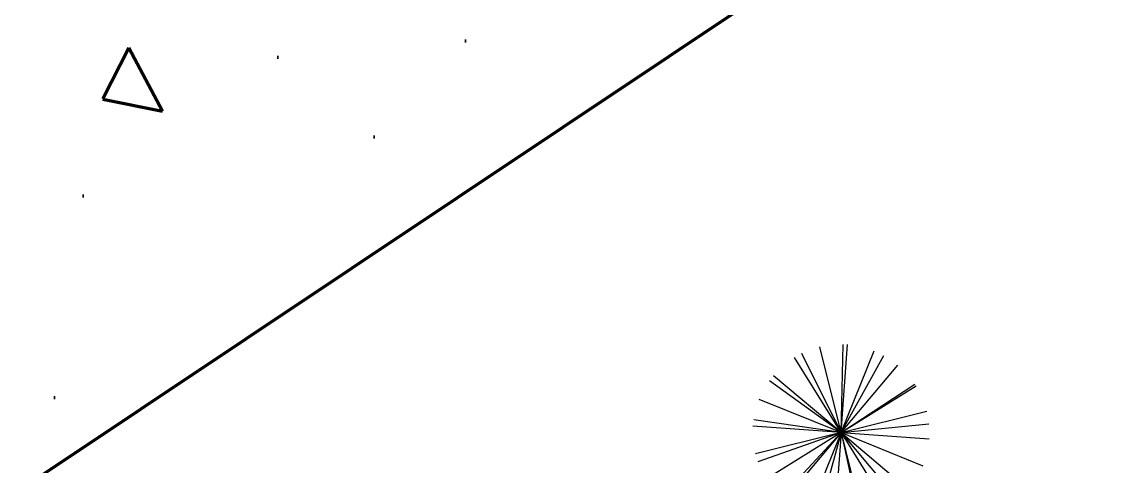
# Model space of a CAD drawing. Header units: millimetres. Extents: x 111 to 1506, y 14 to 566.
# Drawn here: x 255.3 to 260.237, y 100.921 to 102.919 of the extents above; entities that cross this region are included whole.
import ezdxf

# ---------------------------------------------------------------- set-up
doc = ezdxf.new("R2010")
doc.units = ezdxf.units.MM
doc.layers.add('fer', color=8, linetype='Continuous')

msp = doc.modelspace()

# ---------------------------------------------------------------- hatches: boundary and pattern name
at = {"lineweight": 100, "ltscale": 1000}
h = msp.add_hatch(dxfattribs=at)
h.set_pattern_fill('AR-HBONE', color=256, scale=0.046, angle=-22.08523, style=0)
h.set_pattern_definition([(22.914772, (797.12783, 1599.99595), (0.097837146, 0.241122153), [0.552, -0.184]), (112.914772, (797.29731, 1600.0676), (0.097837146, 0.241122153), [0.552, -0.184])])
edge = h.paths.add_edge_path()
edge.add_line((295.08201, 132.30753), (297.74963, 131.63818))
edge.add_line((297.74963, 131.63818), (297.54448, 130.9164))
edge.add_line((297.54448, 130.9164), (248.83294, 99.17733))
edge.add_line((248.83294, 99.17733), (247.06971, 88.40748))
edge.add_line((247.06971, 88.40748), (245.10407, 88.77997))
edge.add_line((245.10407, 88.77997), (247.00179, 100.37129))
edge.add_line((247.00179, 100.37129), (294.89948, 131.58008))
edge.add_line((294.89948, 131.58008), (295.07765, 132.30862))
edge.add_line((295.07765, 132.30862), (297.72701, 131.64385))
h = msp.add_hatch(dxfattribs=at)
h.set_pattern_fill('AR-CONC', color=256, scale=0.43, angle=-112.08523, style=0)
h.set_pattern_definition([(297.91477, (797.1278, 1599.996), (-1.4096564, -2.7564624), [0.3225, -3.5475]), (242.91477, (797.1278, 1599.996), (3.2214265, -0.6632436), [0.258, -2.838]), (348.36622, (797.0104, 1599.7662), (1.81177, -3.419706), [0.274083, -3.014911]), (294.09897, (797.9247, 1599.6726), (-2.384959, -3.984811), [0.48375, -5.32125]), (344.5504, (797.726, 1599.3405), (2.370263, -5.299045), [0.411124, -4.522369]), (239.09894, (797.9247, 1599.6726), (2.370263, -5.299045), [0.387, -4.257]), (268.91477, (797.5638, 1599.355), (-2.5692728, -1.7274413), [0.3225, -3.5475]), (213.91477, (797.5638, 1599.355), (2.495976, -2.1418645), [0.258, -2.838]), (319.36622, (797.3497, 1599.211), (-0.0732965, -3.869306), [0.274083, -3.014911]), (285.41477, (797.1278, 1599.996), (1.306753, -0.5866527), [0, -2.8036, 0, -2.881, 0, -2.84875]), (255.41477, (797.1278, 1599.996), (1.1462153, -1.685858), [0, -1.6426, 0, -2.7391, 0, -1.08575]), (215.41477, (797.4884, 1600.8845), (-0.9529202, -2.0905449), [0, -1.075, 0, -3.354, 0, -4.4505]), (205.41477, (797.65, 1601.283), (-0.5439914, -2.485543), [0, -1.3975, 0, -2.2274, 0, -3.1605])])
h.paths.add_polyline_path([(282.96656, 99.61994), (277.30419, 82.67801), (247.06971, 88.40748), (248.83294, 99.17733), (266.09547, 110.42511), (278.94457, 105.28216)])
h.paths.add_polyline_path([(249.37273, 90.63883), (276.04977, 85.5868), (280.7476, 99.29017), (277.65706, 103.64108), (266.27205, 108.15307), (250.61638, 97.6919)], flags=16)

# ---------------------------------------------------------------- linework, layer by layer
msp.add_lwpolyline([(250.61638, 97.6919), (266.27205, 108.15307), (267.36673, 107.71924)], dxfattribs=at)
at = {"layer": 'fer', "color": 97}
for q in [(258.88714, 101.45677), (258.88714, 101.45677), (258.99172, 101.46831), (258.99172, 101.46831), (259.01088, 101.46741), (259.01088, 101.46741), (258.77274, 101.40841), (258.77274, 101.40841), (258.80624, 101.42709), (258.80624, 101.42709), (259.13186, 101.43929), (259.13186, 101.43929), (259.17511, 101.41862), (259.17511, 101.41862), (259.23822, 101.37516), (259.23822, 101.37516), (258.66116, 101.30439), (258.66116, 101.30439), (258.67888, 101.32707), (258.67888, 101.32707), (259.3144, 101.28939), (259.3144, 101.28939), (259.31957, 101.28131), (259.31957, 101.28131), (258.61475, 101.2207), (258.61475, 101.2207), (259.36793, 101.16691), (259.36793, 101.16691), (258.58663, 101.09972), (258.58663, 101.09972), (258.58972, 101.12833), (258.58972, 101.12833), (259.37768, 101.11023), (259.37768, 101.11023), (258.59727, 100.97598), (258.59727, 100.97598), (258.60829, 100.93924), (258.60829, 100.93924), (258.64563, 100.86158), (258.64563, 100.86158), (258.7126, 100.78043), (258.7126, 100.78043), (258.72698, 100.76772), (258.72698, 100.76772), (258.83334, 100.7036), (258.83334, 100.7036), (258.87877, 100.68829), (258.87877, 100.68829), (258.95432, 100.67548), (258.95432, 100.67548), (259.23895, 100.76834), (259.06872, 100.68392), (259.28632, 100.81582), (259.19246, 100.73448), (259.07806, 100.68612), (259.23895, 100.76834), (259.06872, 100.68392), (259.28632, 100.81582), (259.19246, 100.73448), (259.07806, 100.68612), (259.37857, 101.04316), (259.35045, 100.92219), (259.37857, 101.04316), (259.35045, 100.92219)]:
    msp.add_line((258.9826, 101.07144), q, dxfattribs=at)

doc.saveas('drawing.dxf')
